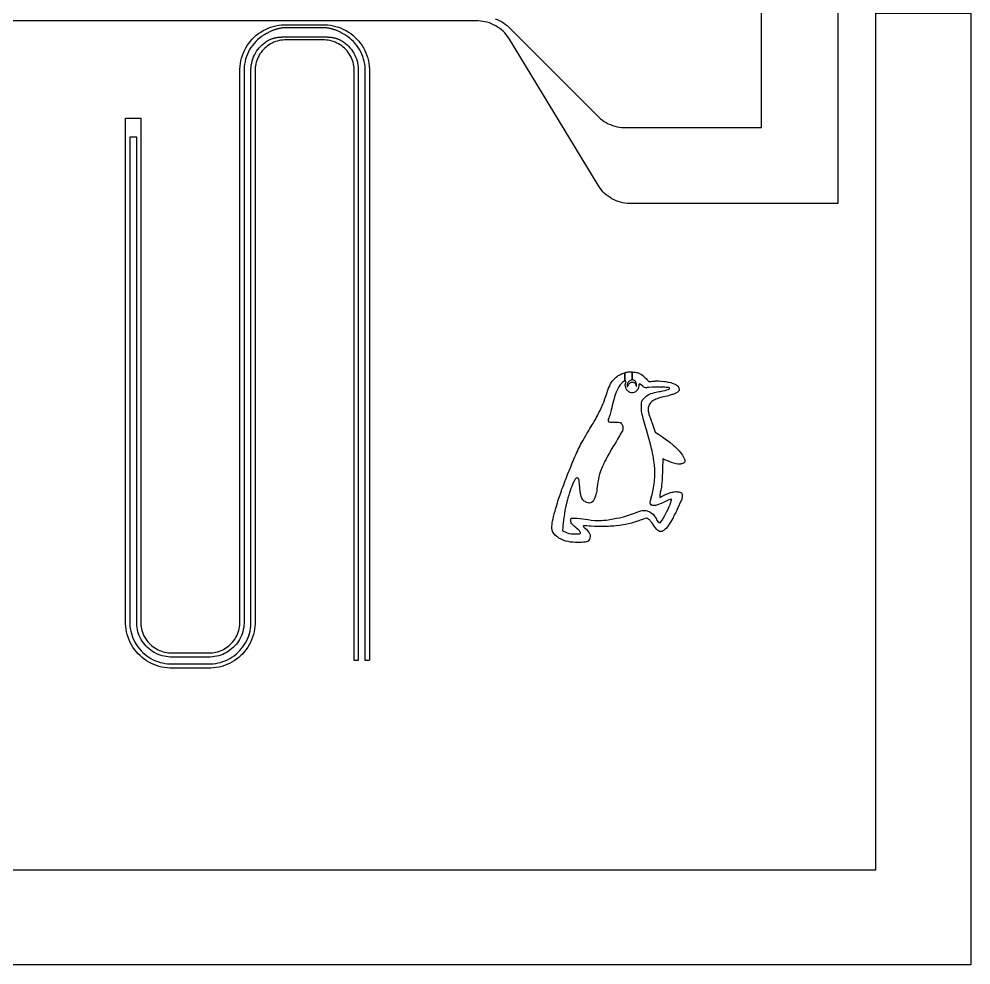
# Model space of a CAD drawing. Extents: x -2500 to 2500, y -2500 to 2500.
# Drawn here: x 0 to 2500, y -2500 to -15 of the extents above; entities that cross this region are included whole.
import ezdxf

# ---------------------------------------------------------------- set-up
doc = ezdxf.new("R2010")
doc.units = 0
doc.layers.add('L1D0', color=2, linetype='CONTINUOUS')
doc.layers.add('Nb_GroundP', color=3, linetype='CONTINUOUS')

msp = doc.modelspace()

# ---------------------------------------------------------------- linework, layer by layer
at = {"layer": 'L1D0'}
msp.add_lwpolyline([(1472.248, -1389.95), (1465.78, -1389.887), (1461.643, -1389.761), (1455.259, -1389.509), (1448.469, -1388.921), (1441.875, -1387.955), (1435.218, -1386.275), (1429.387, -1384.336), (1423.57, -1381.753), (1417.753, -1378.582), (1414.974, -1376.51), (1412.349, -1374.697), (1408.338, -1370.749), (1404.712, -1366.346), (1401.415, -1360.858), (1400.19, -1356.595), (1399.483, -1352.843), (1399.413, -1350.386), (1399.413, -1347.362), (1399.798, -1343.54), (1400.386, -1339.34), (1401.352, -1333.915), (1402.458, -1328.42), (1404.915, -1318.333), (1405.755, -1314.973), (1407.708, -1307.749), (1409.262, -1302.842), (1410.802, -1297.151), (1412.167, -1292.363), (1414.036, -1286.294), (1416.255, -1278.419), (1418.061, -1273.834), (1419.489, -1269.046), (1420.714, -1265.105), (1424.34, -1254.766), (1425.754, -1250.426), (1427.91, -1245.022), (1430.367, -1238.491), (1432.306, -1232.8), (1434.441, -1227.242), (1436.709, -1221.614), (1440.468, -1211.87), (1443.121, -1205.542), (1444.542, -1201.727), (1448.742, -1191.059), (1450.681, -1186.348), (1452.9, -1180.727), (1454.965, -1176.338), (1457.233, -1171.039), (1459.816, -1164.893), (1462.273, -1159.531), (1464.73, -1153.973), (1467.145, -1149.017), (1468.762, -1145.195), (1470.568, -1142.038), (1472.577, -1137.698), (1474.908, -1132.784), (1477.813, -1127.618), (1480.417, -1122.865), (1484.806, -1115.291), (1488.306, -1109.089), (1491.148, -1104.112), (1493.479, -1100.297), (1496.328, -1095.838), (1499.38, -1090.679), (1502.614, -1085.639), (1505.337, -1081.18), (1507.731, -1077.428), (1510.699, -1071.863), (1513.744, -1066.76), (1516.978, -1061.209), (1520.037, -1055.728), (1523.068, -1049.071), (1525.98, -1043.254), (1529.025, -1036.856), (1533.435, -1026.797), (1535.563, -1021.757), (1539.7, -1010.375), (1541.968, -1003.984), (1548.324, -984.86), (1550.389, -980.149), (1552.846, -974.906), (1553.28, -973.303), (1557.564, -966.583), (1560.091, -963.566), (1562.632, -960.745), (1565.397, -958.442), (1567.924, -955.817), (1571.529, -953.29), (1573.671, -951.827), (1575.82, -950.462), (1579.327, -948.712), (1582.246, -947.347), (1585.858, -945.884), (1589.757, -944.428), (1591.045, -944.008), (1591.045, -965.897), (1589.295, -966.569), (1586.859, -968.06), (1584.22, -970.223), (1582.974, -971.518), (1581.987, -972.526), (1580.23, -974.143), (1577.997, -977.111), (1575.274, -981.409), (1570.479, -989.725), (1568.176, -994.996), (1565.817, -1001.884), (1563.99, -1007.561), (1561.89, -1015.051), (1561.204, -1018.292), (1559.727, -1023.899), (1558.096, -1030.255), (1556.745, -1036.268), (1555.324, -1042.078), (1552.062, -1053.488), (1551.25, -1056.05), (1549.836, -1059.634), (1548.555, -1063.351), (1547.337, -1066.529), (1547.001, -1069.168), (1547.001, -1070.855), (1547.596, -1072.003), (1548.814, -1072.885), (1551.117, -1073.494), (1553.686, -1073.893), (1563.451, -1073.774), (1569.73, -1073.914), (1574.406, -1074.047), (1577.514, -1074.656), (1579.404, -1075.258), (1581.567, -1077.295), (1582.855, -1079.318), (1584.808, -1082.566), (1585.557, -1085.128), (1585.9, -1087.802), (1585.9, -1090.84), (1585.501, -1093.549), (1584.619, -1096.384), (1583.338, -1099.219), (1581.441, -1102.201), (1577.185, -1109.698), (1571.893, -1118.798), (1567.903, -1125.413), (1563.64, -1132.588), (1559.86, -1138.727), (1557.151, -1143.389), (1549.696, -1156.346), (1545.846, -1163.108), (1541.52, -1171.144), (1538.671, -1176.688), (1537.257, -1179.397), (1534.8, -1184.654), (1533.652, -1187.02), (1531.489, -1191.878), (1527.03, -1203.092), (1524.664, -1210.603), (1522.977, -1217.428), (1521.535, -1223.819), (1520.191, -1230.707), (1519.036, -1238.008), (1517.874, -1248.872), (1517.055, -1254.143), (1516.18, -1259.281), (1515.102, -1263.271), (1513.884, -1267.996), (1512.33, -1272.791), (1510.762, -1276.585), (1509.012, -1279.889), (1506.24, -1283.27), (1503.538, -1285.16), (1500.766, -1286.315), (1497.448, -1286.791), (1494.613, -1286.315), (1491.435, -1285.496), (1488.25, -1283.809), (1486.563, -1282.724), (1484.134, -1281.247), (1481.019, -1277.866), (1478.38, -1273.736), (1476.553, -1269.62), (1475.272, -1265.357), (1474.362, -1260.457), (1473.55, -1254.038), (1472.871, -1248.298), (1471.926, -1235.516), (1471.387, -1231.799), (1470.645, -1226.192), (1469.623, -1223.287), (1468.405, -1221.53), (1466.788, -1220.788), (1465.101, -1220.585), (1463.211, -1221.061), (1461.993, -1221.803), (1460.838, -1223.693), (1459.494, -1225.324), (1457.8, -1228.768), (1454.818, -1235.117), (1451.773, -1242.754), (1449.547, -1248.158), (1447.377, -1254.353), (1445.746, -1259.092), (1443.583, -1265.707), (1441.56, -1272.532), (1440.139, -1277.74), (1437.696, -1287.176), (1435.393, -1297.858), (1433.776, -1305.089), (1432.215, -1314.658), (1429.912, -1330.198), (1428.904, -1339.319), (1428.421, -1345.787), (1427.952, -1349.504), (1427.203, -1358.905), (1430.052, -1360.319), (1434.637, -1362.482), (1439.446, -1364.708), (1443.975, -1366.402), (1450.191, -1367.48), (1454.167, -1367.347), (1457.751, -1367.753), (1469.917, -1367.284), (1472.017, -1367.074), (1473.774, -1366.339), (1474.446, -1365.317), (1474.656, -1363.7), (1474.047, -1362.818), (1471.744, -1359.71), (1468.902, -1356.742), (1466.13, -1354.369), (1463.274, -1351.618), (1458.612, -1347.971), (1454.083, -1344.121), (1451.374, -1340.936), (1450.023, -1338.101), (1449.547, -1334.188), (1449.547, -1329.316), (1449.687, -1326.278), (1451.374, -1326.341), (1455.973, -1326.005), (1459.018, -1325.809), (1464.765, -1326.068), (1473.354, -1326.887), (1480.354, -1327.636), (1486.57, -1328.581), (1494.886, -1329.932), (1502.397, -1331.08), (1512.4, -1331.962), (1520.016, -1332.361), (1524.006, -1332.361), (1529.277, -1332.298), (1535.094, -1331.626), (1541.793, -1331.08), (1547.533, -1330.331), (1560.343, -1328.231), (1569.345, -1326.481), (1577.311, -1325.326), (1583.8, -1323.982), (1587.594, -1322.764), (1595.553, -1320.104), (1603.05, -1317.409), (1619.206, -1311.935), (1624.827, -1309.702), (1633.248, -1307.273), (1636.825, -1306.328), (1641.487, -1305.992), (1647.108, -1306.531), (1651.567, -1307.812), (1656.642, -1309.912), (1661.094, -1312.747), (1664.958, -1315.925), (1668.024, -1319.866), (1670.446, -1323.38), (1672.882, -1327.51), (1674.436, -1330.681), (1677.957, -1335.413), (1680.729, -1337.366), (1682.283, -1337.912), (1683.501, -1338.115), (1685.86, -1336.225), (1688.989, -1331.717), (1696.36, -1319.089), (1701.435, -1309.016), (1704.55, -1302.415), (1705.698, -1299.776), (1707.721, -1295.254), (1709.275, -1292.006), (1710.633, -1288.562), (1713.069, -1281.128), (1713.601, -1278.419), (1713.405, -1277.075), (1712.397, -1276.606), (1709.821, -1277.075), (1706.244, -1278.496), (1702.996, -1279.91), (1697.41, -1282.283), (1690.851, -1285.727), (1683.886, -1288.639), (1679.091, -1290.725), (1671.79, -1292.552), (1666.512, -1293.098), (1663.005, -1292.552), (1660.569, -1290.935), (1658.469, -1288.429), (1657.797, -1285.664), (1658.406, -1279.714), (1661.934, -1266.68), (1663.684, -1260.604), (1666.666, -1246.744), (1668.423, -1235.663), (1668.906, -1230.679), (1669.305, -1225.814), (1669.578, -1218.919), (1669.774, -1211.954), (1669.711, -1206.893), (1669.438, -1201.153), (1669.375, -1197.653), (1668.556, -1186.369), (1667.275, -1175.218), (1666.533, -1169.471), (1665.847, -1165.565), (1665.112, -1162.324), (1663.824, -1155.569), (1662.34, -1148.611), (1661.122, -1143.067), (1659.358, -1135.297), (1647.717, -1094.032), (1646.226, -1088.621), (1642.978, -1077.071), (1640.815, -1070.722), (1639.261, -1064.702), (1637.826, -1059.515), (1636.272, -1053.103), (1634.991, -1045.928), (1634.578, -1039.243), (1634.445, -1034.441), (1634.445, -1028.638), (1635.054, -1023.094), (1635.957, -1019.524), (1637.644, -1015.667), (1640.08, -1012.363), (1642.446, -1009.787), (1645.96, -1006.819), (1648.732, -1004.593), (1652.316, -1002.094), (1655.83, -1000.4), (1659.414, -998.986), (1664.622, -997.495), (1668.535, -996.41), (1676.949, -994.562), (1680.939, -993.89), (1684.656, -993.071), (1690.942, -991.853), (1696.549, -990.509), (1701.421, -989.494), (1704.802, -988.073), (1707.301, -986.995), (1708.456, -985.847), (1708.386, -984.692), (1707.637, -983.95), (1705.957, -983.411), (1703.185, -983.005), (1699.062, -982.802), (1694.932, -982.466), (1690.137, -982.333), (1686.07, -982.13), (1679.952, -982.256), (1671.573, -982.123), (1667.506, -982.186), (1662.774, -982.319), (1654.059, -982.732), (1649.523, -983.201), (1648.102, -983.6), (1645.197, -983.936), (1643.034, -983.341), (1640.731, -982.123), (1638.099, -979.82), (1634.655, -976.915), (1631.407, -974.353), (1629.783, -973.408), (1629.405, -973.667), (1628.796, -973.933), (1628.061, -975.221), (1627.375, -977.587), (1626.507, -983.327), (1625.758, -986.029), (1624.876, -988.129), (1623.462, -990.292), (1622.013, -991.979), (1619.038, -994.205), (1615.72, -995.836), (1612.143, -996.718), (1608.286, -996.844), (1604.296, -995.969), (1601.601, -994.478), (1599.501, -992.924), (1597.674, -991.237), (1596.316, -989.543), (1594.762, -986.848), (1593.208, -983.194), (1592.466, -980.086), (1591.927, -976.243), (1592.326, -973.534), (1592.739, -971.84), (1593.18, -970.895), (1593.544, -970.09), (1594.09, -968.123), (1593.957, -967.318), (1593.285, -966.709), (1592.13, -966.1), (1591.045, -965.897), (1591.045, -944.008), (1594.041, -943.063), (1596.862, -942.475), (1599.984, -942.181), (1604.184, -942.083), (1609.959, -942.223), (1609.959, -963.104), (1607.334, -963.524), (1605.297, -964.273), (1603.68, -965.267), (1601.937, -966.562), (1600.474, -968.053), (1599.312, -969.838), (1598.395, -971.623), (1597.569, -973.702), (1597.065, -975.361), (1596.904, -976.817), (1596.862, -978.854), (1597.107, -980.219), (1597.695, -980.555), (1598.101, -980.177), (1599.06, -979.351), (1600.012, -977.734), (1600.81, -976.075), (1601.601, -974.654), (1602.427, -973.366), (1603.68, -971.875), (1605.01, -970.748), (1606.543, -969.838), (1608.58, -968.963), (1610.197, -968.753), (1612.192, -968.753), (1613.991, -969.131), (1614.81, -969.593), (1615.65, -970.09), (1616.896, -971), (1617.813, -971.959), (1618.807, -973.247), (1619.472, -974.738), (1620.06, -976.397), (1621.096, -979.022), (1621.509, -980.303), (1621.635, -975.284), (1621.551, -973.492), (1621.012, -971.378), (1620.256, -969.383), (1620.207, -969.278), (1619.185, -967.262), (1617.897, -965.848), (1616.154, -964.567), (1614.313, -963.65), (1612.654, -963.314), (1609.959, -963.104), (1609.959, -942.223), (1611.786, -942.272), (1614.019, -942.475), (1616.161, -942.769), (1618.506, -942.958), (1621.236, -943.357), (1623.574, -943.931), (1626.199, -944.708), (1629.223, -945.884), (1631.365, -946.955), (1634.487, -948.712), (1638.162, -951.47), (1640.689, -953.71), (1642.831, -955.558), (1644.679, -957.308), (1646.926, -959.653), (1649.068, -961.991), (1650.916, -963.937), (1653.94, -967.255), (1657.783, -967.024), (1659.813, -966.821), (1663.264, -966.436), (1665.756, -966.233), (1668.619, -965.932), (1670.775, -965.827), (1675.57, -965.701), (1680.162, -965.666), (1685.223, -965.953), (1694.869, -966.856), (1698.957, -967.465), (1702.345, -968.158), (1705.054, -968.557), (1711.795, -970.202), (1714.945, -971.21), (1718.095, -972.295), (1720.468, -973.247), (1723.674, -974.689), (1725.571, -975.76), (1726.992, -976.642), (1728.504, -977.762), (1730.548, -979.673), (1732.249, -982.396), (1733.061, -984.643), (1733.439, -986.603), (1733.551, -988.066), (1733.551, -989.438), (1733.278, -990.565), (1732.473, -991.909), (1731.451, -993.253), (1730.541, -994.079), (1729.512, -994.975), (1728.147, -995.906), (1726.6, -996.872), (1725.186, -997.67), (1723.324, -998.594), (1721.812, -999.308), (1719.67, -1000.211), (1717.185, -1001.156), (1715.701, -1001.66), (1707.525, -1004.131), (1702.653, -1005.475), (1696.78, -1006.721), (1692.349, -1007.708), (1688.002, -1008.779), (1685.23, -1009.549), (1682.584, -1010.305), (1679.133, -1011.208), (1676.011, -1012.342), (1672.252, -1013.833), (1669.641, -1015.142), (1666.96, -1016.402), (1664.433, -1018.033), (1661.997, -1019.888), (1660.905, -1020.889), (1659.505, -1022.24), (1658.553, -1023.367), (1656.453, -1026.181), (1655.305, -1028.197), (1654.122, -1030.843), (1653.163, -1033.391), (1652.61, -1035.449), (1652.47, -1036.954), (1652.337, -1039.285), (1652.358, -1041.413), (1652.68, -1044.892), (1653.142, -1047.454), (1653.793, -1050.331), (1654.444, -1052.788), (1655.193, -1055.35), (1656.012, -1058.038), (1657.132, -1061.594), (1659.862, -1069.616), (1661.311, -1073.459), (1662.438, -1076.84), (1663.383, -1079.374), (1670.971, -1100.087), (1675.416, -1103.23), (1679.301, -1105.82), (1687.057, -1111.07), (1691.943, -1114.262), (1700.392, -1120.184), (1709.058, -1126.624), (1718.109, -1134.058), (1722.484, -1138.048), (1724.857, -1140.344), (1728.609, -1144.243), (1733.607, -1149.71), (1736.533, -1153.189), (1739.62, -1157.473), (1742.308, -1161.106), (1744.212, -1164.361), (1746.249, -1168.141), (1747.096, -1169.821), (1747.789, -1171.585), (1748.307, -1173.265), (1748.622, -1175.029), (1748.65, -1176.485), (1748.433, -1177.787), (1748.118, -1178.585), (1747.537, -1179.607), (1746.522, -1180.685), (1745.346, -1181.546), (1744.233, -1182.148), (1742.791, -1182.631), (1741.111, -1183.282), (1739.578, -1183.625), (1738.297, -1183.891), (1736.764, -1184.143), (1734.769, -1184.269), (1732.249, -1184.234), (1730.002, -1184.171), (1725.459, -1183.303), (1719.775, -1181.819), (1713.426, -1179.761), (1707.826, -1177.619), (1701.316, -1174.987), (1695.541, -1172.677), (1690.522, -1170.619), (1690.354, -1175.638), (1690.018, -1190.191), (1689.486, -1204.184), (1689.087, -1217.246), (1688.604, -1227.788), (1688.436, -1231.918), (1687.449, -1242.439), (1687.029, -1244.924), (1686.217, -1249.355), (1685.265, -1253.023), (1684.047, -1257.902), (1682.556, -1266.302), (1682.584, -1271.888), (1686.238, -1270.166), (1688.926, -1268.822), (1694.575, -1266.085), (1699.944, -1263.446), (1705.11, -1261.304), (1710.696, -1259.204), (1714.791, -1258.084), (1716.639, -1257.671), (1719.474, -1257.097), (1720.636, -1256.957), (1724.5, -1256.579), (1725.837, -1256.579), (1728.399, -1256.642), (1729.932, -1256.74), (1732.9, -1257.265), (1735.35, -1257.902), (1737.73, -1258.777), (1739.55, -1259.764), (1740.999, -1261.22), (1741.636, -1263.026), (1741.993, -1264.769), (1741.93, -1267.331), (1741.636, -1269.725), (1741.468, -1271.993), (1740.999, -1274.044), (1740.355, -1276.312), (1739.424, -1278.58), (1738.087, -1281.961), (1730.59, -1299.034), (1726.453, -1307.434), (1724.577, -1311.634), (1721.791, -1316.737), (1719.145, -1321.777), (1717.528, -1325.074), (1713.363, -1332.494), (1710.654, -1337.093), (1707.294, -1342.385), (1702.828, -1349.042), (1699.986, -1352.276), (1697.137, -1355.447), (1694.358, -1357.967), (1691.187, -1359.836), (1689.094, -1360.9), (1685.797, -1361.614), (1682.437, -1361.222), (1679.595, -1359.934), (1678.104, -1359.031), (1676.746, -1357.925), (1674.933, -1355.993), (1670.544, -1350.946), (1668.087, -1347.194), (1663.488, -1340.411), (1661.577, -1337.548), (1659.708, -1335.602), (1657.888, -1333.019), (1656.271, -1331.605), (1653.954, -1329.47), (1651.56, -1327.657), (1649.04, -1325.851), (1644.252, -1327.468), (1640.178, -1328.882), (1635.124, -1330.702), (1631.505, -1331.857), (1627.431, -1333.285), (1624.33, -1334.314), (1616.392, -1336.904), (1608.888, -1338.976), (1593.04, -1342.91), (1587.489, -1343.953), (1581.021, -1344.982), (1577.01, -1345.57), (1568.491, -1346.606), (1561.89, -1347.124), (1552.447, -1347.635), (1547.659, -1347.838), (1539.448, -1348.286), (1532.728, -1348.223), (1522.333, -1348.223), (1511.665, -1348.16), (1502.803, -1347.635), (1497.567, -1347.446), (1491.295, -1346.732), (1486.101, -1346.347), (1483.707, -1346.417), (1482.153, -1346.417), (1481.901, -1346.935), (1482.741, -1348.741), (1486.36, -1352.101), (1489.909, -1355.531), (1492.24, -1358.177), (1494.76, -1361.6), (1497.091, -1365.163), (1499.548, -1370.462), (1499.94, -1372.142), (1500.066, -1374.305), (1499.478, -1377.679), (1498.372, -1381.228), (1496.755, -1384.196), (1494.627, -1386.268), (1492.618, -1387.43), (1489.65, -1388.396), (1486.416, -1389.173), (1482.468, -1389.565), (1477.036, -1389.824)], close=True, dxfattribs=at)
at = {"layer": 'Nb_GroundP'}
for points in [[(-2500, -2500), (-2500, 0), (-2250, 0), (-2250, -2250), (2250, -2250), (2250, 0), (2500, 0), (2500, -2500)], [(396.374, -1720), (389.135, -1719.562), (381.936, -1718.688), (374.803, -1717.381), (367.761, -1715.645), (360.838, -1713.488), (354.057, -1710.916), (347.444, -1707.94), (341.023, -1704.57), (334.816, -1700.818), (328.848, -1696.698), (323.139, -1692.226), (317.711, -1687.417), (312.583, -1682.289), (307.774, -1676.861), (303.302, -1671.152), (299.182, -1665.184), (295.43, -1658.977), (292.06, -1652.556), (289.084, -1645.943), (286.512, -1639.162), (284.355, -1632.239), (282.619, -1625.197), (281.312, -1618.064), (280.438, -1610.865), (280, -1603.626), (280, -275.956), (280.008, -275.869), (280.023, -275.783), (280.045, -275.699), (280.075, -275.617), (280.112, -275.538), (280.156, -275.462), (280.206, -275.391), (280.262, -275.324), (280.324, -275.262), (280.391, -275.206), (280.462, -275.156), (280.538, -275.112), (280.617, -275.075), (280.699, -275.045), (280.783, -275.023), (280.869, -275.008), (280.956, -275), (319.044, -275), (319.131, -275.008), (319.217, -275.023), (319.301, -275.045), (319.383, -275.075), (319.462, -275.112), (319.538, -275.156), (319.609, -275.206), (319.676, -275.262), (319.738, -275.324), (319.794, -275.391), (319.844, -275.462), (319.888, -275.538), (319.925, -275.617), (319.955, -275.699), (319.977, -275.783), (319.992, -275.869), (320, -275.956), (320, -1602.417), (320.292, -1607.243), (320.875, -1612.043), (321.746, -1616.798), (322.903, -1621.492), (324.341, -1626.108), (326.056, -1630.629), (328.04, -1635.037), (330.287, -1639.318), (332.788, -1643.456), (335.534, -1647.435), (338.516, -1651.24), (341.722, -1654.859), (345.141, -1658.278), (348.76, -1661.484), (352.565, -1664.466), (356.544, -1667.212), (360.682, -1669.713), (364.963, -1671.96), (369.371, -1673.944), (373.892, -1675.659), (378.508, -1677.097), (383.202, -1678.254), (387.957, -1679.125), (392.757, -1679.708), (397.583, -1680), (502.417, -1680), (507.243, -1679.708), (512.043, -1679.125), (516.798, -1678.254), (521.492, -1677.097), (526.108, -1675.659), (530.629, -1673.944), (535.037, -1671.96), (539.318, -1669.713), (543.456, -1667.212), (547.435, -1664.466), (551.24, -1661.484), (554.859, -1658.278), (558.278, -1654.859), (561.484, -1651.24), (564.466, -1647.435), (567.212, -1643.456), (569.713, -1639.318), (571.96, -1635.037), (573.944, -1630.629), (575.659, -1626.108), (577.097, -1621.492), (578.254, -1616.798), (579.125, -1612.043), (579.708, -1607.243), (580, -1602.417), (580, -146.374), (580.438, -139.135), (581.312, -131.936), (582.619, -124.803), (584.355, -117.761), (586.512, -110.838), (589.084, -104.057), (592.06, -97.444), (595.43, -91.023), (599.182, -84.816), (603.302, -78.848), (607.774, -73.139), (612.583, -67.711), (617.711, -62.583), (623.139, -57.774), (628.848, -53.302), (634.816, -49.182), (641.023, -45.43), (647.444, -42.06), (654.057, -39.084), (660.838, -36.512), (667.761, -34.355), (674.803, -32.619), (681.936, -31.312), (689.135, -30.438), (696.374, -30), (803.626, -30), (810.865, -30.438), (818.064, -31.312), (825.197, -32.619), (832.239, -34.355), (839.162, -36.512), (845.943, -39.084), (852.556, -42.06), (858.977, -45.43), (865.184, -49.182), (871.152, -53.302), (876.861, -57.774), (882.289, -62.583), (887.417, -67.711), (892.226, -73.139), (896.698, -78.848), (900.818, -84.816), (904.57, -91.023), (907.94, -97.444), (910.916, -104.057), (913.488, -110.838), (915.645, -117.761), (917.381, -124.803), (918.688, -131.936), (919.562, -139.135), (920, -146.374), (920, -1699.044), (919.992, -1699.131), (919.977, -1699.217), (919.955, -1699.301), (919.925, -1699.383), (919.888, -1699.462), (919.844, -1699.538), (919.794, -1699.609), (919.738, -1699.676), (919.676, -1699.738), (919.609, -1699.794), (919.538, -1699.844), (919.462, -1699.888), (919.383, -1699.925), (919.301, -1699.955), (919.217, -1699.977), (919.131, -1699.992), (919.044, -1700), (909.956, -1700), (909.869, -1699.992), (909.783, -1699.977), (909.699, -1699.955), (909.617, -1699.925), (909.538, -1699.888), (909.462, -1699.844), (909.391, -1699.794), (909.324, -1699.738), (909.262, -1699.676), (909.206, -1699.609), (909.156, -1699.538), (909.112, -1699.462), (909.075, -1699.383), (909.045, -1699.301), (909.023, -1699.217), (909.008, -1699.131), (909, -1699.044), (909, -146.642), (908.587, -139.938), (907.761, -133.272), (906.527, -126.67), (904.889, -120.156), (902.853, -113.756), (900.426, -107.493), (897.619, -101.391), (894.441, -95.474), (890.906, -89.763), (887.025, -84.281), (882.814, -79.049), (878.289, -74.085), (873.467, -69.409), (868.367, -65.04), (863.007, -60.992), (857.408, -57.282), (854.499, -55.603), (852.37, -54.39), (850.226, -53.2), (849.148, -52.614), (847.795, -51.891), (846.094, -51.001), (843.953, -49.912), (841.252, -48.589), (839.549, -47.785), (837.834, -47.002), (836.106, -46.239), (834.365, -45.499), (833.49, -45.138), (831.729, -44.435), (829.955, -43.759), (829.063, -43.432), (827.943, -43.033), (826.501, -42.54), (825.051, -42.068), (824.323, -41.839), (823.41, -41.562), (822.264, -41.228), (820.825, -40.83), (819.344, -40.447), (817.855, -40.088), (817.108, -39.919), (816.172, -39.716), (814.998, -39.478), (813.526, -39.204), (811.677, -38.898), (810.157, -38.681), (808.633, -38.492), (807.87, -38.409), (806.914, -38.316), (805.717, -38.216), (804.22, -38.118), (802.345, -38.036), (800.002, -38), (699.998, -38), (697.655, -38.036), (695.78, -38.118), (694.283, -38.216), (693.086, -38.316), (692.13, -38.409), (691.367, -38.492), (689.843, -38.681), (688.323, -38.898), (686.474, -39.204), (685.002, -39.478), (683.828, -39.716), (682.892, -39.919), (682.145, -40.088), (680.656, -40.447), (679.175, -40.83), (677.736, -41.228), (676.59, -41.562), (675.677, -41.839), (674.949, -42.068), (673.499, -42.54), (672.057, -43.033), (670.937, -43.432), (670.045, -43.759), (668.271, -44.435), (666.51, -45.138), (665.635, -45.499), (663.894, -46.239), (662.166, -47.002), (660.451, -47.785), (658.748, -48.589), (656.047, -49.912), (653.906, -51.001), (652.205, -51.891), (650.852, -52.614), (649.774, -53.2), (647.63, -54.39), (645.501, -55.603), (642.592, -57.282), (636.993, -60.992), (631.633, -65.04), (626.533, -69.409), (621.711, -74.085), (617.186, -79.049), (612.975, -84.281), (609.094, -89.763), (605.559, -95.474), (602.381, -101.391), (599.574, -107.493), (597.147, -113.756), (595.111, -120.156), (593.473, -126.67), (592.239, -133.272), (591.413, -139.938), (591, -146.642), (591, -1602.75), (590.668, -1608.239), (590.005, -1613.699), (589.014, -1619.108), (587.698, -1624.448), (586.062, -1629.698), (584.111, -1634.84), (581.854, -1639.855), (579.299, -1644.725), (576.454, -1649.431), (573.33, -1653.957), (569.938, -1658.286), (566.291, -1662.402), (562.402, -1666.291), (558.286, -1669.938), (553.957, -1673.33), (549.431, -1676.454), (544.725, -1679.299), (539.855, -1681.854), (534.84, -1684.111), (529.698, -1686.062), (524.448, -1687.698), (519.108, -1689.014), (513.699, -1690.005), (508.239, -1690.668), (502.75, -1691), (397.25, -1691), (391.761, -1690.668), (386.301, -1690.005), (380.892, -1689.014), (375.552, -1687.698), (370.302, -1686.062), (365.16, -1684.111), (360.145, -1681.854), (355.275, -1679.299), (350.569, -1676.454), (346.043, -1673.33), (341.714, -1669.938), (337.598, -1666.291), (333.709, -1662.402), (330.062, -1658.286), (326.67, -1653.957), (323.546, -1649.431), (320.701, -1644.725), (318.146, -1639.855), (315.889, -1634.84), (313.938, -1629.698), (312.302, -1624.448), (310.986, -1619.108), (309.995, -1613.699), (309.332, -1608.239), (309, -1602.75), (309, -325.956), (308.992, -325.869), (308.977, -325.783), (308.955, -325.699), (308.925, -325.617), (308.888, -325.538), (308.844, -325.462), (308.794, -325.391), (308.738, -325.324), (308.676, -325.262), (308.609, -325.206), (308.538, -325.156), (308.462, -325.112), (308.383, -325.075), (308.301, -325.045), (308.217, -325.023), (308.131, -325.008), (308.044, -325), (291.956, -325), (291.869, -325.008), (291.783, -325.023), (291.699, -325.045), (291.617, -325.075), (291.538, -325.112), (291.462, -325.156), (291.391, -325.206), (291.324, -325.262), (291.262, -325.324), (291.206, -325.391), (291.156, -325.462), (291.112, -325.538), (291.075, -325.617), (291.045, -325.699), (291.023, -325.783), (291.008, -325.869), (291, -325.956), (291, -1603.294), (291.398, -1609.869), (292.192, -1616.408), (293.379, -1622.887), (294.956, -1629.283), (296.915, -1635.572), (299.251, -1641.732), (301.955, -1647.738), (305.016, -1653.571), (308.424, -1659.208), (312.166, -1664.63), (316.228, -1669.815), (320.596, -1674.746), (325.254, -1679.404), (330.185, -1683.772), (335.37, -1687.834), (340.792, -1691.576), (346.429, -1694.984), (352.262, -1698.045), (358.268, -1700.749), (364.428, -1703.085), (370.717, -1705.044), (377.113, -1706.621), (383.592, -1707.808), (390.131, -1708.602), (396.706, -1709), (503.294, -1709), (509.869, -1708.602), (516.408, -1707.808), (522.887, -1706.621), (529.283, -1705.044), (535.572, -1703.085), (541.732, -1700.749), (547.738, -1698.045), (553.571, -1694.984), (559.208, -1691.576), (564.63, -1687.834), (569.815, -1683.772), (574.746, -1679.404), (579.404, -1674.746), (583.772, -1669.815), (587.834, -1664.63), (591.576, -1659.208), (594.984, -1653.571), (598.045, -1647.738), (600.749, -1641.732), (603.085, -1635.572), (605.044, -1629.283), (606.621, -1622.887), (607.808, -1616.408), (608.602, -1609.869), (609, -1603.294), (609, -150.205), (608.994, -147.395), (609.328, -141.786), (610.007, -136.207), (611.03, -130.682), (612.391, -125.23), (614.086, -119.872), (616.108, -114.629), (618.45, -109.521), (621.103, -104.567), (624.056, -99.786), (627.298, -95.197), (630.818, -90.816), (634.6, -86.661), (638.633, -82.747), (642.898, -79.089), (647.382, -75.701), (652.066, -72.597), (654.499, -71.192), (655.642, -70.55), (656.798, -69.934), (657.381, -69.637), (658.114, -69.274), (659.038, -68.835), (660.204, -68.309), (661.675, -67.688), (663.537, -66.968), (664.711, -66.548), (665.892, -66.152), (667.08, -65.78), (668.275, -65.43), (668.874, -65.263), (670.076, -64.946), (671.282, -64.65), (671.887, -64.51), (672.643, -64.342), (674.16, -64.029), (675.68, -63.746), (676.442, -63.615), (677.394, -63.461), (678.918, -63.235), (680.443, -63.034), (681.205, -62.942), (682.158, -62.835), (683.349, -62.713), (685.253, -62.542), (687.154, -62.4), (688.104, -62.339), (689.29, -62.27), (690.772, -62.197), (693.138, -62.107), (695.501, -62.045), (696.682, -62.024), (698.157, -62.007), (700.002, -62), (799.998, -62), (801.843, -62.007), (803.318, -62.024), (804.499, -62.045), (806.862, -62.107), (809.228, -62.197), (810.71, -62.27), (811.896, -62.339), (812.846, -62.4), (814.747, -62.542), (816.651, -62.713), (817.842, -62.835), (818.795, -62.942), (819.557, -63.034), (821.082, -63.235), (822.606, -63.461), (823.558, -63.615), (824.32, -63.746), (825.84, -64.029), (827.357, -64.342), (828.113, -64.51), (828.718, -64.65), (829.924, -64.946), (831.126, -65.263), (831.725, -65.43), (832.92, -65.78), (834.108, -66.152), (835.289, -66.548), (836.463, -66.968), (838.325, -67.688), (839.796, -68.309), (840.962, -68.835), (841.886, -69.274), (842.619, -69.637), (843.202, -69.934), (844.358, -70.55), (845.501, -71.192), (847.934, -72.597), (852.618, -75.701), (857.102, -79.089), (861.367, -82.747), (865.4, -86.661), (869.182, -90.816), (872.702, -95.197), (875.944, -99.786), (878.897, -104.567), (881.55, -109.521), (883.892, -114.629), (885.914, -119.872), (887.609, -125.23), (888.97, -130.682), (889.993, -136.207), (890.672, -141.786), (891.006, -147.395), (891, -150.205), (891, -1699.044), (890.992, -1699.131), (890.977, -1699.217), (890.955, -1699.301), (890.925, -1699.383), (890.888, -1699.462), (890.844, -1699.538), (890.794, -1699.609), (890.738, -1699.676), (890.676, -1699.738), (890.609, -1699.794), (890.538, -1699.844), (890.462, -1699.888), (890.383, -1699.925), (890.301, -1699.955), (890.217, -1699.977), (890.131, -1699.992), (890.044, -1700), (880.956, -1700), (880.869, -1699.992), (880.783, -1699.977), (880.699, -1699.955), (880.617, -1699.925), (880.538, -1699.888), (880.462, -1699.844), (880.391, -1699.794), (880.324, -1699.738), (880.262, -1699.676), (880.206, -1699.609), (880.156, -1699.538), (880.112, -1699.462), (880.075, -1699.383), (880.045, -1699.301), (880.023, -1699.217), (880.008, -1699.131), (880, -1699.044), (880, -147.583), (879.708, -142.757), (879.125, -137.957), (878.254, -133.202), (877.097, -128.508), (875.659, -123.892), (873.944, -119.371), (871.96, -114.963), (869.713, -110.682), (867.212, -106.544), (864.466, -102.565), (861.484, -98.76), (858.278, -95.141), (854.859, -91.722), (851.24, -88.516), (847.435, -85.534), (843.456, -82.788), (839.318, -80.287), (835.037, -78.04), (830.629, -76.056), (826.108, -74.341), (821.492, -72.903), (816.798, -71.746), (812.043, -70.875), (807.243, -70.292), (802.417, -70), (697.583, -70), (692.757, -70.292), (687.957, -70.875), (683.202, -71.746), (678.508, -72.903), (673.892, -74.341), (669.371, -76.056), (664.963, -78.04), (660.682, -80.287), (656.544, -82.788), (652.565, -85.534), (648.76, -88.516), (645.141, -91.722), (641.722, -95.141), (638.516, -98.76), (635.534, -102.565), (632.788, -106.544), (630.287, -110.682), (628.04, -114.963), (626.056, -119.371), (624.341, -123.892), (622.903, -128.508), (621.746, -133.202), (620.875, -137.957), (620.292, -142.757), (620, -147.583), (620, -1603.626), (619.562, -1610.865), (618.688, -1618.064), (617.381, -1625.197), (615.645, -1632.239), (613.488, -1639.162), (610.916, -1645.943), (607.94, -1652.556), (604.57, -1658.977), (600.818, -1665.184), (596.698, -1671.152), (592.226, -1676.861), (587.417, -1682.289), (582.289, -1687.417), (576.861, -1692.226), (571.152, -1696.698), (565.184, -1700.818), (558.977, -1704.57), (552.556, -1707.94), (545.943, -1710.916), (539.162, -1713.488), (532.239, -1715.645), (525.197, -1717.381), (518.064, -1718.688), (510.865, -1719.562), (503.626, -1720)]]:
    msp.add_lwpolyline(points, close=True, dxfattribs=at)
for points in [[(2150, 0), (2150, -500), (1603.299, -500), (1597.274, -499.636), (1591.282, -498.909), (1585.345, -497.823), (1579.484, -496.38), (1573.72, -494.586), (1568.076, -492.449), (1562.57, -489.974), (1557.224, -487.172), (1552.057, -484.053), (1547.087, -480.628), (1542.332, -476.91), (1537.811, -472.911), (1533.539, -468.647), (1529.531, -464.133), (1525.803, -459.386), (1522.369, -454.423), (1520.804, -451.842), (1288.196, -68.158), (1286.631, -65.577), (1283.197, -60.614), (1279.469, -55.867), (1275.461, -51.353), (1271.189, -47.089), (1266.668, -43.09), (1261.913, -39.372), (1256.943, -35.947), (1251.776, -32.828), (1246.43, -30.026), (1240.924, -27.551), (1235.28, -25.414), (1229.516, -23.62), (1223.655, -22.177), (1217.718, -21.091), (1211.726, -20.364), (1205.701, -20), (-1205.701, -20)], [(1250.214, -14.427), (1255.864, -16.57), (1261.375, -19.05), (1266.727, -21.859), (1271.898, -24.985), (1276.872, -28.418), (1281.629, -32.145), (1286.153, -36.153), (1522.847, -272.847), (1527.371, -276.855), (1532.128, -280.582), (1537.102, -284.015), (1542.273, -287.141), (1547.625, -289.95), (1553.136, -292.43), (1558.786, -294.573), (1564.556, -296.371), (1570.424, -297.817), (1576.368, -298.907), (1582.367, -299.635), (1588.4, -300), (1950, -300), (1950, 0)]]:
    msp.add_lwpolyline(points, dxfattribs=at)

doc.saveas('drawing.dxf')
